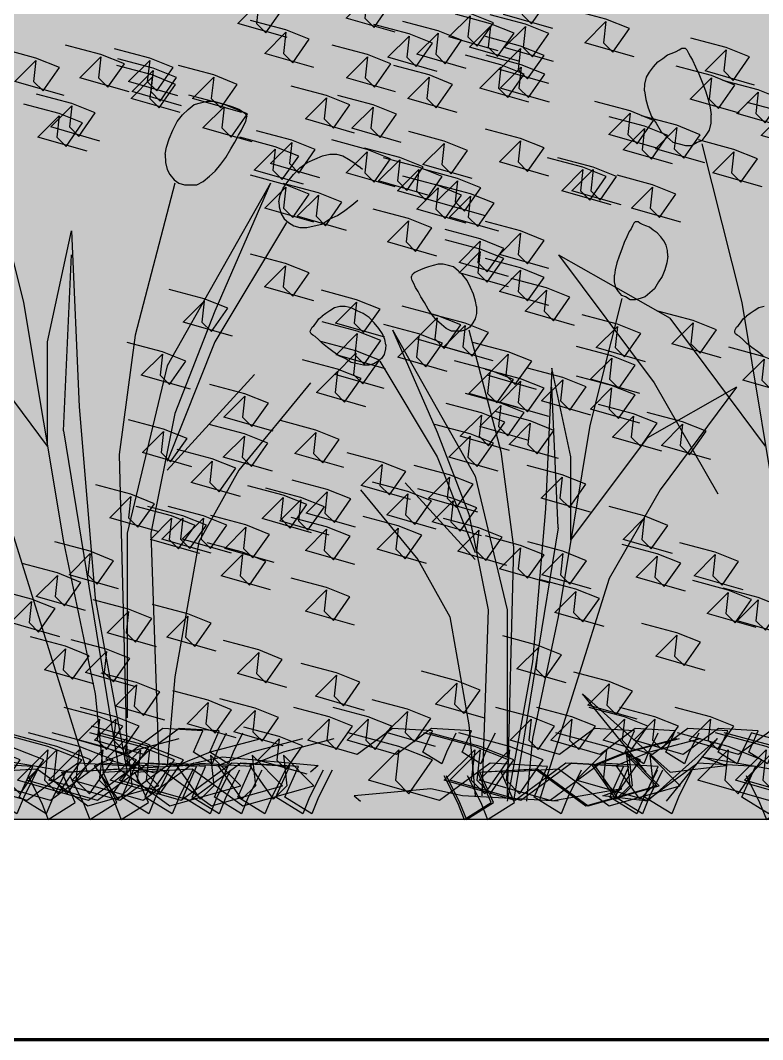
# Model space of a CAD drawing. Header units: metres. Extents: x -109 to 591, y -5 to 592.
# Drawn here: x 568.1672 to 568.5046, y 6.5749 to 7.0379 of the extents above; entities that cross this region are included whole.
import ezdxf

# ---------------------------------------------------------------- set-up
doc = ezdxf.new("R2010")
doc.units = ezdxf.units.M
doc.header["$LTSCALE"] = 0.03
doc.layers.add('Areas verdes', color=74, linetype='Continuous')
for name, color, linetype, lineweight in [('HATCH SECCION', 8, 'Continuous', 5), ('Muro', 7, 'Continuous', 70), ('Muro bajo', 7, 'Continuous', 30)]:
    doc.layers.add(name, color=color, linetype=linetype, lineweight=lineweight)

msp = doc.modelspace()

# ---------------------------------------------------------------- hatches: boundary and pattern name
at = {"layer": 'HATCH SECCION'}
msp.add_hatch(color=31, dxfattribs=at).paths.add_polyline_path([(569.39424, 6.67491), (569.39424, 7.22491), (566.84561, 7.22491), (566.84561, 6.67491)])

# ---------------------------------------------------------------- linework, layer by layer
at = {"layer": 'Areas verdes', "color": 6, "linetype": 'Continuous'}
for p, q in [((568.46524, 7.02377), (568.46671, 7.02454)), ((568.46671, 7.02454), (568.4678, 7.02532)), ((568.4678, 7.02532), (568.46873, 7.02532)), ((568.46873, 7.02532), (568.46943, 7.02532)), ((568.46943, 7.02532), (568.47013, 7.02454)), ((568.47013, 7.02454), (568.4709, 7.02299)), ((568.45701, 7.01911), (568.45919, 7.02066)), ((568.45919, 7.02066), (568.46136, 7.02221)), ((568.46136, 7.02221), (568.46345, 7.02299)), ((568.46345, 7.02299), (568.46524, 7.02377)), ((568.4709, 7.02299), (568.47176, 7.02144)), ((568.47176, 7.02144), (568.47276, 7.01989)), ((568.47276, 7.01989), (568.47408, 7.01678)), ((568.45321, 7.01445), (568.45492, 7.01678)), ((568.45492, 7.01678), (568.45701, 7.01911)), ((568.47408, 7.01678), (568.47563, 7.01368)), ((568.45112, 7.00902), (568.45181, 7.01213)), ((568.45181, 7.01213), (568.45321, 7.01445)), ((568.47563, 7.01368), (568.47711, 7.0098)), ((568.45096, 7.00592), (568.45112, 7.00902)), ((568.45096, 7.00592), (568.4515, 7.00204)), ((568.47711, 7.0098), (568.47858, 7.00592)), ((568.47858, 7.00592), (568.47983, 7.00204)), ((568.24913, 7.00049), (568.25208, 7.00126)), ((568.25208, 7.00126), (568.25495, 7.00126)), ((568.25495, 7.00126), (568.25775, 7.00049)), ((568.4515, 7.00204), (568.45259, 6.99816)), ((568.47983, 7.00204), (568.48076, 6.99816)), ((568.24091, 6.99506), (568.24347, 6.99738)), ((568.24347, 6.99738), (568.24626, 6.99971)), ((568.24626, 6.99971), (568.24913, 7.00049)), ((568.25775, 7.00049), (568.26039, 6.99971)), ((568.26039, 6.99971), (568.26279, 6.99894)), ((568.26279, 6.99894), (568.26496, 6.99816)), ((568.26496, 6.99816), (568.26675, 6.99738)), ((568.26675, 6.99738), (568.26814, 6.99661)), ((568.26814, 6.99661), (568.26923, 6.99583)), ((568.45259, 6.99816), (568.45414, 6.99428)), ((568.48076, 6.99816), (568.48122, 6.99506)), ((568.23649, 6.98807), (568.2385, 6.99195)), ((568.2385, 6.99195), (568.24091, 6.99506)), ((568.26884, 6.9904), (568.26962, 6.99195)), ((568.26923, 6.99583), (568.26985, 6.99506)), ((568.26962, 6.99195), (568.27001, 6.99351)), ((568.26985, 6.99506), (568.27008, 6.99428)), ((568.27001, 6.99351), (568.27008, 6.99428)), ((568.45414, 6.99428), (568.45616, 6.99118)), ((568.48114, 6.99118), (568.48122, 6.99506)), ((568.23486, 6.98419), (568.23649, 6.98807)), ((568.26636, 6.98575), (568.26776, 6.98807)), ((568.26776, 6.98807), (568.26884, 6.9904)), ((568.45616, 6.99118), (568.45849, 6.9873)), ((568.45849, 6.9873), (568.46105, 6.98497)), ((568.47897, 6.98575), (568.48037, 6.98807)), ((568.48037, 6.98807), (568.48114, 6.99118)), ((568.23369, 6.98031), (568.23486, 6.98419)), ((568.26279, 6.97954), (568.26473, 6.98264)), ((568.26473, 6.98264), (568.26636, 6.98575)), ((568.46105, 6.98497), (568.46376, 6.98264)), ((568.46376, 6.98264), (568.46663, 6.98187)), ((568.4723, 6.98109), (568.47486, 6.98264)), ((568.47486, 6.98264), (568.47711, 6.98342)), ((568.47711, 6.98342), (568.47897, 6.98575)), ((568.23307, 6.97721), (568.23369, 6.98031)), ((568.26062, 6.97566), (568.26279, 6.97954)), ((568.46663, 6.98187), (568.46951, 6.98109)), ((568.46951, 6.98109), (568.4723, 6.98109)), ((568.23307, 6.97721), (568.23315, 6.97333)), ((568.23315, 6.97333), (568.23385, 6.97023)), ((568.25829, 6.97256), (568.26062, 6.97566)), ((568.29422, 6.971), (568.29755, 6.97333)), ((568.29755, 6.97333), (568.30097, 6.97488)), ((568.30097, 6.97488), (568.30446, 6.97643)), ((568.30446, 6.97643), (568.30779, 6.97721)), ((568.30779, 6.97721), (568.3109, 6.97721)), ((568.3109, 6.97721), (568.31377, 6.97643)), ((568.31377, 6.97643), (568.31641, 6.97488)), ((568.31641, 6.97488), (568.31881, 6.97333)), ((568.31881, 6.97333), (568.32091, 6.97178)), ((568.23385, 6.97023), (568.23517, 6.9679)), ((568.25309, 6.96712), (568.25581, 6.96945)), ((568.25581, 6.96945), (568.25829, 6.97256)), ((568.29127, 6.9679), (568.29422, 6.971)), ((568.32269, 6.97023), (568.32091, 6.97178)), ((568.23517, 6.9679), (568.23703, 6.96557)), ((568.23703, 6.96557), (568.23928, 6.96402)), ((568.23928, 6.96402), (568.24184, 6.96324)), ((568.24743, 6.96324), (568.2503, 6.9648)), ((568.2503, 6.9648), (568.25309, 6.96712)), ((568.28661, 6.96169), (568.28871, 6.9648)), ((568.28871, 6.9648), (568.29127, 6.9679)), ((568.24184, 6.96324), (568.24456, 6.96324)), ((568.24456, 6.96324), (568.24743, 6.96324)), ((568.28529, 6.95859), (568.28661, 6.96169)), ((568.28467, 6.95549), (568.28529, 6.95859)), ((568.28467, 6.95549), (568.2849, 6.95316)), ((568.3178, 6.95393), (568.3206, 6.95626)), ((568.2849, 6.95316), (568.28568, 6.95005)), ((568.31136, 6.94928), (568.3147, 6.95161)), ((568.3147, 6.95161), (568.3178, 6.95393)), ((568.28568, 6.95005), (568.28715, 6.94773)), ((568.28715, 6.94773), (568.28909, 6.94617)), ((568.28909, 6.94617), (568.2915, 6.94462)), ((568.3043, 6.9454), (568.30787, 6.94773)), ((568.30787, 6.94773), (568.31136, 6.94928)), ((568.4461, 6.94579), (568.44548, 6.94454)), ((568.44666, 6.94641), (568.4461, 6.94579)), ((568.44722, 6.94641), (568.44666, 6.94641)), ((568.44797, 6.94641), (568.44722, 6.94641)), ((568.44884, 6.94579), (568.44797, 6.94641)), ((568.45002, 6.94516), (568.44884, 6.94579)), ((568.2915, 6.94462), (568.29429, 6.94385)), ((568.29429, 6.94385), (568.2974, 6.94385)), ((568.2974, 6.94385), (568.30081, 6.94462)), ((568.30081, 6.94462), (568.3043, 6.9454)), ((568.44399, 6.94206), (568.44294, 6.93958)), ((568.4448, 6.9433), (568.44399, 6.94206)), ((568.44548, 6.94454), (568.4448, 6.9433)), ((568.45144, 6.94454), (568.45002, 6.94516)), ((568.45312, 6.94392), (568.45144, 6.94454)), ((568.45486, 6.94268), (568.45312, 6.94392)), ((568.45659, 6.94144), (568.45486, 6.94268)), ((568.45827, 6.93958), (568.45659, 6.94144)), ((568.4417, 6.93709), (568.44052, 6.93399)), ((568.44294, 6.93958), (568.4417, 6.93709)), ((568.45964, 6.93772), (568.45827, 6.93958)), ((568.46075, 6.93585), (568.45964, 6.93772)), ((568.44052, 6.93399), (568.43934, 6.93089)), ((568.46131, 6.93337), (568.46075, 6.93585)), ((568.46144, 6.93089), (568.46131, 6.93337)), ((568.35709, 6.92716), (568.35486, 6.92654)), ((568.35939, 6.92716), (568.35709, 6.92716)), ((568.36175, 6.92654), (568.35939, 6.92716)), ((568.43835, 6.92778), (568.4376, 6.92468)), ((568.43934, 6.93089), (568.43835, 6.92778)), ((568.461, 6.92778), (568.46013, 6.92468)), ((568.46144, 6.93089), (568.461, 6.92778)), ((568.34567, 6.92282), (568.34517, 6.9222)), ((568.34654, 6.92344), (568.34567, 6.92282)), ((568.34766, 6.92406), (568.34654, 6.92344)), ((568.34908, 6.92468), (568.34766, 6.92406)), ((568.35082, 6.9253), (568.34908, 6.92468)), ((568.35275, 6.92592), (568.35082, 6.9253)), ((568.35486, 6.92654), (568.35275, 6.92592)), ((568.36404, 6.92592), (568.36175, 6.92654)), ((568.36628, 6.92406), (568.36404, 6.92592)), ((568.36833, 6.9222), (568.36628, 6.92406)), ((568.4376, 6.92468), (568.43723, 6.9222)), ((568.46013, 6.92468), (568.45889, 6.92158)), ((568.34517, 6.9222), (568.34499, 6.92158)), ((568.34505, 6.92096), (568.34499, 6.92158)), ((568.34536, 6.91971), (568.34505, 6.92096)), ((568.34598, 6.91847), (568.34536, 6.91971)), ((568.34685, 6.91661), (568.34598, 6.91847)), ((568.37025, 6.91971), (568.36833, 6.9222)), ((568.37186, 6.91661), (568.37025, 6.91971)), ((568.43729, 6.91909), (568.43723, 6.9222)), ((568.43791, 6.91661), (568.43729, 6.91909)), ((568.45728, 6.91909), (568.45542, 6.91599)), ((568.45889, 6.92158), (568.45728, 6.91909)), ((568.34797, 6.91475), (568.34685, 6.91661)), ((568.34927, 6.91227), (568.34797, 6.91475)), ((568.37317, 6.91351), (568.37186, 6.91661)), ((568.3741, 6.9104), (568.37317, 6.91351)), ((568.43903, 6.91475), (568.43791, 6.91661)), ((568.44052, 6.91289), (568.43903, 6.91475)), ((568.45337, 6.91413), (568.45119, 6.91227)), ((568.45542, 6.91599), (568.45337, 6.91413)), ((568.35082, 6.90978), (568.34927, 6.91227)), ((568.35256, 6.90668), (568.35082, 6.90978)), ((568.3746, 6.90792), (568.3741, 6.9104)), ((568.44232, 6.91227), (568.44052, 6.91289)), ((568.44437, 6.91102), (568.44232, 6.91227)), ((568.4466, 6.91102), (568.44437, 6.91102)), ((568.4489, 6.91164), (568.4466, 6.91102)), ((568.45119, 6.91227), (568.4489, 6.91164)), ((568.306, 6.90482), (568.30433, 6.90357)), ((568.30793, 6.90606), (568.306, 6.90482)), ((568.31004, 6.9073), (568.30793, 6.90606)), ((568.31234, 6.90792), (568.31004, 6.9073)), ((568.31482, 6.90792), (568.31234, 6.90792)), ((568.31749, 6.9073), (568.31482, 6.90792)), ((568.32028, 6.90606), (568.31749, 6.9073)), ((568.32301, 6.90482), (568.32028, 6.90606)), ((568.32568, 6.90295), (568.32301, 6.90482)), ((568.35442, 6.9042), (568.35256, 6.90668)), ((568.35641, 6.90171), (568.35442, 6.9042)), ((568.37453, 6.90482), (568.37397, 6.90233)), ((568.3746, 6.90792), (568.37453, 6.90482)), ((568.4989, 6.90482), (568.49722, 6.90357)), ((568.50082, 6.90606), (568.4989, 6.90482)), ((568.50293, 6.9073), (568.50082, 6.90606)), ((568.50523, 6.90792), (568.50293, 6.9073)), ((568.2998, 6.89861), (568.3006, 6.89923)), ((568.3006, 6.89923), (568.3016, 6.90047)), ((568.3016, 6.90047), (568.3029, 6.90233)), ((568.3029, 6.90233), (568.30433, 6.90357)), ((568.32804, 6.90047), (568.32568, 6.90295)), ((568.33009, 6.89799), (568.32804, 6.90047)), ((568.35858, 6.89985), (568.35641, 6.90171)), ((568.36081, 6.89799), (568.35858, 6.89985)), ((568.37292, 6.90047), (568.37143, 6.89861)), ((568.37397, 6.90233), (568.37292, 6.90047)), ((568.49269, 6.89861), (568.4935, 6.89923)), ((568.4935, 6.89923), (568.49449, 6.90047)), ((568.49449, 6.90047), (568.4958, 6.90233)), ((568.4958, 6.90233), (568.49722, 6.90357)), ((568.29899, 6.89675), (568.29924, 6.89737)), ((568.29905, 6.89613), (568.29899, 6.89675)), ((568.29942, 6.89551), (568.29905, 6.89613)), ((568.29924, 6.89737), (568.2998, 6.89861)), ((568.30011, 6.89488), (568.29942, 6.89551)), ((568.30116, 6.89426), (568.30011, 6.89488)), ((568.33176, 6.89551), (568.33009, 6.89799)), ((568.33282, 6.89302), (568.33176, 6.89551)), ((568.36311, 6.89675), (568.36081, 6.89799)), ((568.36541, 6.89675), (568.36311, 6.89675)), ((568.36758, 6.89675), (568.36541, 6.89675)), ((568.36963, 6.89737), (568.36758, 6.89675)), ((568.37143, 6.89861), (568.36963, 6.89737)), ((568.49189, 6.89675), (568.49213, 6.89737)), ((568.49195, 6.89613), (568.49189, 6.89675)), ((568.49232, 6.89551), (568.49195, 6.89613)), ((568.49213, 6.89737), (568.49269, 6.89861)), ((568.493, 6.89488), (568.49232, 6.89551)), ((568.49406, 6.89426), (568.493, 6.89488)), ((568.30265, 6.89302), (568.30116, 6.89426)), ((568.30458, 6.89116), (568.30265, 6.89302)), ((568.30681, 6.8893), (568.30458, 6.89116)), ((568.33332, 6.89054), (568.33282, 6.89302)), ((568.33332, 6.89054), (568.33313, 6.88868)), ((568.49555, 6.89302), (568.49406, 6.89426)), ((568.49747, 6.89116), (568.49555, 6.89302)), ((568.49971, 6.8893), (568.49747, 6.89116)), ((568.30929, 6.88744), (568.30681, 6.8893)), ((568.31196, 6.88557), (568.30929, 6.88744)), ((568.31476, 6.88433), (568.31196, 6.88557)), ((568.33251, 6.88619), (568.33133, 6.88433)), ((568.33313, 6.88868), (568.33251, 6.88619)), ((568.50219, 6.88744), (568.49971, 6.8893)), ((568.50486, 6.88557), (568.50219, 6.88744)), ((568.31761, 6.88247), (568.31476, 6.88433)), ((568.3204, 6.88185), (568.31761, 6.88247)), ((568.32314, 6.88123), (568.3204, 6.88185)), ((568.32562, 6.88123), (568.32314, 6.88123)), ((568.32785, 6.88185), (568.32562, 6.88123)), ((568.32978, 6.88309), (568.32785, 6.88185)), ((568.33133, 6.88433), (568.32978, 6.88309))]:
    msp.add_line(p, q, dxfattribs=at)
at = {"layer": 'Areas verdes', "linetype": 'Continuous'}
for p, q in [((568.15051, 6.98187), (568.16867, 6.90971)), ((568.47695, 6.98187), (568.49511, 6.90971)), ((568.23742, 6.96402), (568.21934, 6.89496)), ((568.28087, 6.96402), (568.23385, 6.881)), ((568.28087, 6.96402), (568.25557, 6.90583)), ((568.28816, 6.94617), (568.25557, 6.89186)), ((568.17953, 6.89186), (568.1904, 6.94229)), ((568.1904, 6.94229), (568.19397, 6.86237)), ((568.18675, 6.85151), (568.1904, 6.93143)), ((568.41178, 6.93143), (568.46252, 6.90272)), ((568.41178, 6.93143), (568.45523, 6.87324)), ((568.16867, 6.90971), (568.18675, 6.80108)), ((568.44064, 6.91164), (568.42612, 6.85392)), ((568.49511, 6.90971), (568.51319, 6.80108)), ((568.25557, 6.90583), (568.23742, 6.85927)), ((568.17953, 6.84453), (568.13608, 6.90272)), ((568.50597, 6.84453), (568.46252, 6.90272)), ((568.21934, 6.89496), (568.21212, 6.84065)), ((568.33636, 6.89737), (568.35659, 6.85081)), ((568.33636, 6.89737), (568.37397, 6.83095)), ((568.37112, 6.89737), (568.38558, 6.84212)), ((568.17953, 6.84453), (568.17953, 6.89186)), ((568.25557, 6.89186), (568.23385, 6.83754)), ((568.23385, 6.881), (568.21569, 6.80496)), ((568.33052, 6.88309), (568.35659, 6.83964)), ((568.23385, 6.83367), (568.27365, 6.87712)), ((568.40874, 6.87999), (568.40588, 6.81605)), ((568.41743, 6.83964), (568.40874, 6.87999)), ((568.29903, 6.87324), (568.26644, 6.83367)), ((568.45523, 6.87324), (568.48425, 6.8228)), ((568.41165, 6.80736), (568.40874, 6.8713)), ((568.49278, 6.8713), (568.45219, 6.84833)), ((568.49278, 6.8713), (568.45802, 6.82474)), ((568.19397, 6.86237), (568.20126, 6.77547)), ((568.23742, 6.85927), (568.22656, 6.80496)), ((568.42612, 6.85392), (568.41165, 6.76701)), ((568.18675, 6.85151), (568.21212, 6.69633)), ((568.35659, 6.85081), (568.37112, 6.81357)), ((568.41743, 6.80177), (568.45219, 6.84833)), ((568.21212, 6.84065), (568.21569, 6.69943)), ((568.35659, 6.83964), (568.37397, 6.79619)), ((568.38558, 6.84212), (568.39136, 6.79867)), ((568.41743, 6.80177), (568.41743, 6.83964)), ((568.26644, 6.83367), (568.24828, 6.80108)), ((568.37397, 6.83095), (568.3885, 6.77012)), ((568.37397, 6.79308), (568.34213, 6.82784)), ((568.15781, 6.8228), (568.19761, 6.69633)), ((568.32183, 6.82474), (568.3479, 6.79308)), ((568.45802, 6.82474), (568.43481, 6.78439)), ((568.40588, 6.81605), (568.40005, 6.74653)), ((568.37112, 6.81357), (568.37981, 6.77012)), ((568.41165, 6.80736), (568.39136, 6.68321)), ((568.21569, 6.80496), (568.21569, 6.72116)), ((568.22656, 6.80496), (568.2302, 6.69943)), ((568.18675, 6.80108), (568.20126, 6.73202)), ((568.24828, 6.80108), (568.23742, 6.73978)), ((568.39136, 6.79867), (568.3885, 6.6857)), ((568.3479, 6.79308), (568.36243, 6.76701)), ((568.43481, 6.78439), (568.40296, 6.68321)), ((568.20126, 6.77547), (568.21569, 6.69633)), ((568.37981, 6.77012), (568.37689, 6.6857)), ((568.3885, 6.77012), (568.3885, 6.70308)), ((568.36243, 6.76701), (568.37112, 6.71797)), ((568.41165, 6.76701), (568.40005, 6.71177)), ((568.40005, 6.74653), (568.3885, 6.68321)), ((568.23742, 6.73978), (568.23385, 6.69943)), ((568.20126, 6.73202), (568.20483, 6.69633)), ((568.42264, 6.73202), (568.46252, 6.69633)), ((568.45166, 6.69633), (568.42264, 6.73202)), ((568.37112, 6.71797), (568.37397, 6.6857)), ((568.40005, 6.71177), (568.39719, 6.68321)), ((568.48409, 6.71177), (568.45219, 6.68321)), ((568.46088, 6.68321), (568.48409, 6.71177)), ((568.15051, 6.70331), (568.1904, 6.69633)), ((568.24107, 6.69943), (568.25914, 6.70331)), ((568.25914, 6.70331), (568.3026, 6.69943)), ((568.47695, 6.70331), (568.51684, 6.69633)), ((568.48782, 6.69943), (568.47695, 6.70331)), ((568.18675, 6.69633), (568.24107, 6.69943)), ((568.3026, 6.69943), (568.29903, 6.69633)), ((568.46252, 6.69633), (568.48782, 6.69943)), ((568.35374, 6.6888), (568.31898, 6.6857)), ((568.3682, 6.6857), (568.35374, 6.6888)), ((568.44064, 6.6888), (568.40874, 6.68321)), ((568.43195, 6.6857), (568.44064, 6.6888)), ((568.31898, 6.6857), (568.32183, 6.68321)), ((568.41165, 6.68321), (568.3682, 6.6857)), ((568.45219, 6.68321), (568.43195, 6.6857))]:
    msp.add_line(p, q, dxfattribs=at)
at = {"layer": 'Areas verdes'}
for points in [[(568.33762, 7.03261), (568.31521, 7.039), (568.32482, 7.0486), (568.32375, 7.039), (568.32802, 7.03474), (568.33549, 7.0454), (568.32482, 7.04967), (568.30881, 7.05393)], [(568.40919, 7.03425), (568.38678, 7.04065), (568.39638, 7.05025), (568.39532, 7.04065), (568.39959, 7.03638), (568.40706, 7.04705), (568.39638, 7.05131), (568.38038, 7.05558)], [(568.28841, 7.03018), (568.266, 7.03658), (568.27561, 7.04618), (568.27454, 7.03658), (568.27881, 7.03232), (568.28628, 7.04298), (568.27561, 7.04724), (568.2596, 7.05151)], [(568.3844, 7.02403), (568.36199, 7.03043), (568.37159, 7.04002), (568.37052, 7.03043), (568.37479, 7.02616), (568.38226, 7.03682), (568.37159, 7.04109), (568.35558, 7.04535)], [(568.44617, 7.0214), (568.42376, 7.0278), (568.43336, 7.03739), (568.43229, 7.0278), (568.43656, 7.02353), (568.44403, 7.0342), (568.43336, 7.03846), (568.41736, 7.04273)], [(568.39372, 7.01937), (568.37131, 7.02577), (568.38091, 7.03536), (568.37985, 7.02577), (568.38411, 7.0215), (568.39158, 7.03217), (568.38091, 7.03643), (568.36491, 7.0407)], [(568.40956, 7.01918), (568.38715, 7.02558), (568.39675, 7.03517), (568.39569, 7.02558), (568.39996, 7.02131), (568.40743, 7.03197), (568.39675, 7.03624), (568.38075, 7.0405)], [(568.30065, 7.01654), (568.27824, 7.02294), (568.28784, 7.03254), (568.28677, 7.02294), (568.29104, 7.01867), (568.29851, 7.02934), (568.28784, 7.0336), (568.27183, 7.03787)], [(568.3567, 7.01478), (568.33429, 7.02118), (568.34389, 7.03077), (568.34282, 7.02118), (568.34709, 7.01691), (568.35456, 7.02757), (568.34389, 7.03184), (568.32788, 7.0361)], [(568.36986, 7.01613), (568.34745, 7.02253), (568.35705, 7.03212), (568.35599, 7.02253), (568.36026, 7.01826), (568.36773, 7.02892), (568.35705, 7.03319), (568.34105, 7.03745)], [(568.40736, 7.00922), (568.38495, 7.01562), (568.39455, 7.02521), (568.39348, 7.01562), (568.39775, 7.01135), (568.40522, 7.02202), (568.39455, 7.02628), (568.37855, 7.03055)], [(568.50083, 7.00855), (568.47842, 7.01495), (568.48802, 7.02454), (568.48696, 7.01495), (568.49122, 7.01068), (568.49869, 7.02135), (568.48802, 7.02561), (568.47202, 7.02988)], [(568.18709, 7.00377), (568.16468, 7.01017), (568.17428, 7.01977), (568.17322, 7.01017), (568.17749, 7.00591), (568.18496, 7.01657), (568.17428, 7.02083), (568.15828, 7.0251)], [(568.21659, 7.0054), (568.19419, 7.0118), (568.20379, 7.02139), (568.20272, 7.0118), (568.20699, 7.00753), (568.21446, 7.01819), (568.20379, 7.02246), (568.18778, 7.02672)], [(568.23878, 7.00373), (568.21637, 7.01013), (568.22597, 7.01972), (568.2249, 7.01013), (568.22917, 7.00586), (568.23664, 7.01653), (568.22597, 7.02079), (568.20996, 7.02506)], [(568.33778, 7.0054), (568.31537, 7.0118), (568.32498, 7.02139), (568.32391, 7.0118), (568.32818, 7.00753), (568.33565, 7.01819), (568.32498, 7.02246), (568.30897, 7.02672)], [(568.24036, 6.99918), (568.21795, 7.00558), (568.22755, 7.01517), (568.22648, 7.00558), (568.23075, 7.00131), (568.23822, 7.01197), (568.22755, 7.01624), (568.21154, 7.0205)], [(568.39838, 7.00074), (568.37597, 7.00714), (568.38557, 7.01674), (568.38451, 7.00714), (568.38877, 7.00287), (568.39624, 7.01354), (568.38557, 7.0178), (568.36957, 7.02207)], [(568.4077, 7.00074), (568.38529, 7.00714), (568.39489, 7.01674), (568.39383, 7.00714), (568.3981, 7.00287), (568.40557, 7.01354), (568.39489, 7.0178), (568.37889, 7.02207)], [(568.2399, 6.99608), (568.21749, 7.00248), (568.22709, 7.01208), (568.22603, 7.00248), (568.2303, 6.99822), (568.23777, 7.00888), (568.22709, 7.01314), (568.21109, 7.01741)], [(568.26787, 6.99608), (568.24546, 7.00248), (568.25506, 7.01208), (568.25399, 7.00248), (568.25826, 6.99822), (568.26573, 7.00888), (568.25506, 7.01314), (568.23906, 7.01741)], [(568.36575, 6.99608), (568.34334, 7.00248), (568.35294, 7.01208), (568.35188, 7.00248), (568.35615, 6.99822), (568.36362, 7.00888), (568.35294, 7.01314), (568.33694, 7.01741)], [(568.49413, 6.99578), (568.47172, 7.00218), (568.48133, 7.01177), (568.48026, 7.00218), (568.48453, 6.99791), (568.492, 7.00857), (568.48133, 7.01284), (568.46532, 7.0171)], [(568.5153, 6.98927), (568.49289, 6.99567), (568.50249, 7.00527), (568.50143, 6.99567), (568.50569, 6.99141), (568.51316, 7.00207), (568.50249, 7.00633), (568.48649, 7.0106)], [(568.31914, 6.98677), (568.29673, 6.99317), (568.30633, 7.00276), (568.30527, 6.99317), (568.30954, 6.9889), (568.317, 6.99956), (568.30633, 7.00383), (568.29033, 7.00809)], [(568.20338, 6.98312), (568.18097, 6.98951), (568.19057, 6.99911), (568.18951, 6.98951), (568.19378, 6.98525), (568.20124, 6.99591), (568.19057, 7.00018), (568.17457, 7.00444)], [(568.27259, 6.9827), (568.25018, 6.9891), (568.25979, 6.9987), (568.25872, 6.9891), (568.26299, 6.98484), (568.27046, 6.9955), (568.25979, 6.99976), (568.24378, 7.00403)], [(568.34034, 6.98253), (568.31793, 6.98893), (568.32754, 6.99852), (568.32647, 6.98893), (568.33074, 6.98466), (568.33821, 6.99533), (568.32754, 6.99959), (568.31153, 7.00386)], [(568.45716, 6.97972), (568.43475, 6.98611), (568.44435, 6.99571), (568.44328, 6.98611), (568.44755, 6.98185), (568.45502, 6.99251), (568.44435, 6.99678), (568.42834, 7.00104)], [(568.1976, 6.97854), (568.17519, 6.98494), (568.1848, 6.99454), (568.18373, 6.98494), (568.188, 6.98067), (568.19547, 6.99134), (568.1848, 6.9956), (568.16879, 6.99987)], [(568.52637, 6.9793), (568.50396, 6.9857), (568.51356, 6.9953), (568.5125, 6.9857), (568.51677, 6.98144), (568.52424, 6.9921), (568.51356, 6.99636), (568.49756, 7.00063)], [(568.46363, 6.9728), (568.44123, 6.97919), (568.45083, 6.98879), (568.44976, 6.97919), (568.45403, 6.97493), (568.4615, 6.98559), (568.45083, 6.98986), (568.43482, 6.99412)], [(568.47832, 6.97321), (568.45591, 6.97961), (568.46552, 6.9892), (568.46445, 6.97961), (568.46872, 6.97534), (568.47619, 6.986), (568.46552, 6.99027), (568.44951, 6.99453)], [(568.30337, 6.96647), (568.28096, 6.97286), (568.29056, 6.98246), (568.28949, 6.97286), (568.29376, 6.9686), (568.30123, 6.97926), (568.29056, 6.98353), (568.27455, 6.98779)], [(568.37258, 6.96606), (568.35017, 6.97245), (568.35977, 6.98205), (568.35871, 6.97245), (568.36298, 6.96819), (568.37045, 6.97885), (568.35977, 6.98311), (568.34377, 6.98738)], [(568.40736, 6.96721), (568.38495, 6.97361), (568.39455, 6.98321), (568.39348, 6.97361), (568.39775, 6.96934), (568.40522, 6.98001), (568.39455, 6.98427), (568.37855, 6.98854)], [(568.29583, 6.96348), (568.27342, 6.96988), (568.28303, 6.97948), (568.28196, 6.96988), (568.28623, 6.96562), (568.2937, 6.97628), (568.28303, 6.98054), (568.26702, 6.98481)], [(568.33762, 6.96229), (568.31521, 6.96868), (568.32482, 6.97828), (568.32375, 6.96868), (568.32802, 6.96442), (568.33549, 6.97508), (568.32482, 6.97935), (568.30881, 6.98361)], [(568.50432, 6.96229), (568.48191, 6.96868), (568.49152, 6.97828), (568.49045, 6.96868), (568.49472, 6.96442), (568.50219, 6.97508), (568.49152, 6.97935), (568.47551, 6.98361)], [(568.35244, 6.95858), (568.33003, 6.96498), (568.33964, 6.97458), (568.33857, 6.96498), (568.34284, 6.96072), (568.35031, 6.97138), (568.33964, 6.97564), (568.32363, 6.97991)], [(568.36109, 6.95417), (568.33868, 6.96057), (568.34828, 6.97016), (568.34722, 6.96057), (568.35149, 6.9563), (568.35896, 6.96696), (568.34828, 6.97123), (568.33228, 6.97549)], [(568.43567, 6.95417), (568.41326, 6.96057), (568.42286, 6.97016), (568.4218, 6.96057), (568.42606, 6.9563), (568.43353, 6.96696), (568.42286, 6.97123), (568.40686, 6.97549)], [(568.44033, 6.95417), (568.41792, 6.96057), (568.42752, 6.97016), (568.42646, 6.96057), (568.43072, 6.9563), (568.43819, 6.96696), (568.42752, 6.97123), (568.41152, 6.97549)], [(568.37864, 6.94911), (568.35623, 6.95551), (568.36584, 6.96511), (568.36477, 6.95551), (568.36904, 6.95125), (568.37651, 6.96191), (568.36584, 6.96617), (568.34983, 6.97044)], [(568.30065, 6.94622), (568.27824, 6.95262), (568.28784, 6.96222), (568.28677, 6.95262), (568.29104, 6.94835), (568.29851, 6.95902), (568.28784, 6.96328), (568.27183, 6.96755)], [(568.36986, 6.94581), (568.34745, 6.95221), (568.35705, 6.9618), (568.35599, 6.95221), (568.36026, 6.94794), (568.36773, 6.9586), (568.35705, 6.96287), (568.34105, 6.96713)], [(568.46735, 6.94622), (568.44494, 6.95262), (568.45454, 6.96222), (568.45347, 6.95262), (568.45774, 6.94835), (568.46521, 6.95902), (568.45454, 6.96328), (568.43854, 6.96755)], [(568.31546, 6.94252), (568.29305, 6.94892), (568.30266, 6.95851), (568.30159, 6.94892), (568.30586, 6.94465), (568.31333, 6.95532), (568.30266, 6.95958), (568.28665, 6.96385)], [(568.38468, 6.94211), (568.36227, 6.94851), (568.37187, 6.9581), (568.37081, 6.94851), (568.37507, 6.94424), (568.38254, 6.9549), (568.37187, 6.95917), (568.35587, 6.96343)], [(568.35643, 6.93088), (568.33402, 6.93728), (568.34362, 6.94688), (568.34256, 6.93728), (568.34682, 6.93301), (568.35429, 6.94368), (568.34362, 6.94794), (568.32762, 6.95221)], [(568.40736, 6.9252), (568.38495, 6.9316), (568.39455, 6.9412), (568.39348, 6.9316), (568.39775, 6.92734), (568.40522, 6.938), (568.39455, 6.94226), (568.37855, 6.94653)], [(568.38906, 6.92157), (568.36665, 6.92796), (568.37625, 6.93756), (568.37518, 6.92796), (568.37945, 6.9237), (568.38692, 6.93436), (568.37625, 6.93863), (568.36024, 6.94289)], [(568.38906, 6.91691), (568.36665, 6.92331), (568.37625, 6.9329), (568.37518, 6.92331), (568.37945, 6.91904), (568.38692, 6.9297), (568.37625, 6.93397), (568.36024, 6.93823)], [(568.30058, 6.91047), (568.27817, 6.91687), (568.28777, 6.92646), (568.28671, 6.91687), (568.29097, 6.9126), (568.29844, 6.92327), (568.28777, 6.92753), (568.27177, 6.9318)], [(568.40736, 6.9084), (568.38495, 6.9148), (568.39455, 6.92439), (568.39348, 6.9148), (568.39775, 6.91053), (568.40522, 6.92119), (568.39455, 6.92546), (568.37855, 6.92972)], [(568.41912, 6.89937), (568.39671, 6.90576), (568.40632, 6.91536), (568.40525, 6.90576), (568.40952, 6.9015), (568.41699, 6.91216), (568.40632, 6.91643), (568.39031, 6.92069)], [(568.2636, 6.89441), (568.24119, 6.9008), (568.2508, 6.9104), (568.24973, 6.9008), (568.254, 6.89654), (568.26147, 6.9072), (568.2508, 6.91147), (568.23479, 6.91573)], [(568.33282, 6.89399), (568.31041, 6.90039), (568.32001, 6.90999), (568.31894, 6.90039), (568.32321, 6.89613), (568.33068, 6.90679), (568.32001, 6.91105), (568.304, 6.91532)], [(568.36951, 6.8868), (568.3471, 6.8932), (568.3567, 6.90279), (568.35563, 6.8932), (568.3599, 6.88893), (568.36737, 6.89959), (568.3567, 6.90386), (568.34069, 6.90812)], [(568.38214, 6.8833), (568.35973, 6.8897), (568.36934, 6.8993), (568.36827, 6.8897), (568.37254, 6.88544), (568.38001, 6.8961), (568.36934, 6.90036), (568.35333, 6.90463)], [(568.45136, 6.88289), (568.42895, 6.88929), (568.43855, 6.89888), (568.43749, 6.88929), (568.44175, 6.88502), (568.44922, 6.89569), (568.43855, 6.89995), (568.42255, 6.90422)], [(568.4858, 6.88456), (568.46339, 6.89096), (568.473, 6.90056), (568.47193, 6.89096), (568.4762, 6.8867), (568.48367, 6.89736), (568.473, 6.90162), (568.45699, 6.90589)], [(568.33312, 6.87965), (568.31071, 6.88605), (568.32032, 6.89564), (568.31925, 6.88605), (568.32352, 6.88178), (568.33099, 6.89245), (568.32032, 6.89671), (568.30431, 6.90098)], [(568.36117, 6.87847), (568.33876, 6.88487), (568.34837, 6.89447), (568.3473, 6.88487), (568.35157, 6.88061), (568.35904, 6.89127), (568.34837, 6.89553), (568.33236, 6.8998)], [(568.24456, 6.87034), (568.22215, 6.87673), (568.23176, 6.88633), (568.23069, 6.87673), (568.23496, 6.87247), (568.24243, 6.88313), (568.23176, 6.8874), (568.21575, 6.89166)], [(568.33253, 6.87073), (568.31012, 6.87713), (568.31972, 6.88673), (568.31866, 6.87713), (568.32292, 6.87287), (568.33039, 6.88353), (568.31972, 6.88779), (568.30372, 6.89206)], [(568.40174, 6.87032), (568.37933, 6.87672), (568.38894, 6.88632), (568.38787, 6.87672), (568.39214, 6.87245), (568.39961, 6.88312), (568.38894, 6.88738), (568.37293, 6.89165)], [(568.44882, 6.8685), (568.42642, 6.8749), (568.43602, 6.88449), (568.43495, 6.8749), (568.43922, 6.87063), (568.44669, 6.88129), (568.43602, 6.88556), (568.42001, 6.88982)], [(568.51804, 6.86809), (568.49563, 6.87448), (568.50523, 6.88408), (568.50417, 6.87448), (568.50843, 6.87022), (568.5159, 6.88088), (568.50523, 6.88515), (568.48923, 6.88941)], [(568.3242, 6.86241), (568.30179, 6.86881), (568.31139, 6.8784), (568.31032, 6.86881), (568.31459, 6.86454), (568.32206, 6.8752), (568.31139, 6.87947), (568.29538, 6.88373)], [(568.39341, 6.862), (568.371, 6.86839), (568.3806, 6.87799), (568.37954, 6.86839), (568.38381, 6.86413), (568.39128, 6.87479), (568.3806, 6.87906), (568.3646, 6.88332)], [(568.40736, 6.85799), (568.38495, 6.86439), (568.39455, 6.87398), (568.39348, 6.86439), (568.39775, 6.86012), (568.40522, 6.87078), (568.39455, 6.87505), (568.37855, 6.87931)], [(568.42653, 6.85866), (568.40412, 6.86505), (568.41372, 6.87465), (568.41266, 6.86505), (568.41693, 6.86079), (568.4244, 6.87145), (568.41372, 6.87572), (568.39772, 6.87998)], [(568.44876, 6.85495), (568.42635, 6.86135), (568.43595, 6.87095), (568.43489, 6.86135), (568.43915, 6.85709), (568.44662, 6.86775), (568.43595, 6.87201), (568.41995, 6.87628)], [(568.28206, 6.85125), (568.25965, 6.85765), (568.26925, 6.86725), (568.26818, 6.85765), (568.27245, 6.85339), (568.27992, 6.86405), (568.26925, 6.86831), (568.25324, 6.87258)], [(568.39838, 6.84705), (568.37597, 6.85345), (568.38557, 6.86304), (568.38451, 6.85345), (568.38877, 6.84918), (568.39624, 6.85984), (568.38557, 6.86411), (568.36957, 6.86837)], [(568.38955, 6.84259), (568.36714, 6.84899), (568.37675, 6.85859), (568.37568, 6.84899), (568.37995, 6.84472), (568.38742, 6.85539), (568.37675, 6.85965), (568.36074, 6.86392)], [(568.45877, 6.84218), (568.43636, 6.84858), (568.44596, 6.85817), (568.4449, 6.84858), (568.44916, 6.84431), (568.45663, 6.85497), (568.44596, 6.85924), (568.42996, 6.8635)], [(568.41178, 6.83889), (568.38937, 6.84529), (568.39897, 6.85488), (568.39791, 6.84529), (568.40218, 6.84102), (568.40965, 6.85169), (568.39897, 6.85595), (568.38297, 6.86022)], [(568.48099, 6.83848), (568.45858, 6.84488), (568.46819, 6.85447), (568.46712, 6.84488), (568.47139, 6.84061), (568.47886, 6.85127), (568.46819, 6.85554), (568.45218, 6.8598)], [(568.24508, 6.83519), (568.22267, 6.84159), (568.23227, 6.85118), (568.23121, 6.84159), (568.23547, 6.83732), (568.24294, 6.84798), (568.23227, 6.85225), (568.21627, 6.85651)], [(568.28185, 6.83308), (568.25944, 6.83948), (568.26904, 6.84907), (568.26798, 6.83948), (568.27225, 6.83521), (568.27972, 6.84587), (568.26904, 6.85014), (568.25304, 6.8544)], [(568.31429, 6.83478), (568.29188, 6.84117), (568.30149, 6.85077), (568.30042, 6.84117), (568.30469, 6.83691), (568.31216, 6.84757), (568.30149, 6.85184), (568.28548, 6.8561)], [(568.3844, 6.83308), (568.36199, 6.83948), (568.37159, 6.84907), (568.37052, 6.83948), (568.37479, 6.83521), (568.38226, 6.84587), (568.37159, 6.85014), (568.35558, 6.8544)], [(568.26724, 6.82165), (568.24483, 6.82804), (568.25443, 6.83764), (568.25337, 6.82804), (568.25763, 6.82378), (568.2651, 6.83444), (568.25443, 6.8387), (568.23843, 6.84297)], [(568.34451, 6.8202), (568.3221, 6.8266), (568.3317, 6.8362), (568.33064, 6.8266), (568.33491, 6.82233), (568.34237, 6.833), (568.3317, 6.83726), (568.3157, 6.84153)], [(568.37507, 6.81445), (568.35266, 6.82085), (568.36227, 6.83044), (568.3612, 6.82085), (568.36547, 6.81658), (568.37294, 6.82724), (568.36227, 6.83151), (568.34626, 6.83577)], [(568.42635, 6.81445), (568.40394, 6.82085), (568.41354, 6.83044), (568.41247, 6.82085), (568.41674, 6.81658), (568.42421, 6.82724), (568.41354, 6.83151), (568.39753, 6.83577)], [(568.23026, 6.80558), (568.20785, 6.81198), (568.21746, 6.82158), (568.21639, 6.81198), (568.22066, 6.80771), (568.22813, 6.81838), (568.21746, 6.82264), (568.20145, 6.82691)], [(568.29947, 6.80517), (568.27707, 6.81157), (568.28667, 6.82116), (568.2856, 6.81157), (568.28987, 6.8073), (568.29734, 6.81796), (568.28667, 6.82223), (568.27066, 6.82649)], [(568.30753, 6.80414), (568.28512, 6.81054), (568.29473, 6.82013), (568.29366, 6.81054), (568.29793, 6.80627), (568.3054, 6.81693), (568.29473, 6.8212), (568.27872, 6.82546)], [(568.31951, 6.80771), (568.2971, 6.81411), (568.30671, 6.82371), (568.30564, 6.81411), (568.30991, 6.80985), (568.31738, 6.82051), (568.30671, 6.82477), (568.2907, 6.82904)], [(568.35614, 6.80684), (568.33374, 6.81324), (568.34334, 6.82283), (568.34227, 6.81324), (568.34654, 6.80897), (568.35401, 6.81964), (568.34334, 6.8239), (568.32733, 6.82817)], [(568.37675, 6.80373), (568.35434, 6.81012), (568.36394, 6.81972), (568.36287, 6.81012), (568.36714, 6.80586), (568.37461, 6.81652), (568.36394, 6.82079), (568.34793, 6.82505)], [(568.24872, 6.79574), (568.22631, 6.80214), (568.23591, 6.81173), (568.23484, 6.80214), (568.23911, 6.79787), (568.24658, 6.80853), (568.23591, 6.8128), (568.2199, 6.81706)], [(568.25388, 6.79582), (568.23147, 6.80222), (568.24108, 6.81181), (568.24001, 6.80222), (568.24428, 6.79795), (568.25175, 6.80861), (568.24108, 6.81288), (568.22507, 6.81714)], [(568.26321, 6.79582), (568.2408, 6.80222), (568.2504, 6.81181), (568.24933, 6.80222), (568.2536, 6.79795), (568.26107, 6.80861), (568.2504, 6.81288), (568.23439, 6.81714)], [(568.46357, 6.79574), (568.44117, 6.80214), (568.45077, 6.81173), (568.4497, 6.80214), (568.45397, 6.79787), (568.46144, 6.80853), (568.45077, 6.8128), (568.43476, 6.81706)], [(568.28254, 6.79165), (568.26013, 6.79805), (568.26973, 6.80764), (568.26866, 6.79805), (568.27293, 6.79378), (568.2804, 6.80445), (568.26973, 6.80871), (568.25372, 6.81298)], [(568.31917, 6.79078), (568.29676, 6.79717), (568.30636, 6.80677), (568.3053, 6.79717), (568.30956, 6.79291), (568.31703, 6.80357), (568.30636, 6.80784), (568.29036, 6.8121)], [(568.35175, 6.79124), (568.32934, 6.79764), (568.33894, 6.80723), (568.33788, 6.79764), (568.34215, 6.79337), (568.34962, 6.80403), (568.33894, 6.8083), (568.32294, 6.81256)], [(568.38838, 6.79036), (568.36597, 6.79676), (568.37558, 6.80636), (568.37451, 6.79676), (568.37878, 6.7925), (568.38625, 6.80316), (568.37558, 6.80742), (568.35957, 6.81169)], [(568.40736, 6.78237), (568.38495, 6.78877), (568.39455, 6.79837), (568.39348, 6.78877), (568.39775, 6.7845), (568.40522, 6.79517), (568.39455, 6.79943), (568.37855, 6.8037)], [(568.21174, 6.77967), (568.18933, 6.78607), (568.19893, 6.79567), (568.19787, 6.78607), (568.20213, 6.78181), (568.2096, 6.79247), (568.19893, 6.79673), (568.18293, 6.801)], [(568.28095, 6.77926), (568.25854, 6.78566), (568.26815, 6.79526), (568.26708, 6.78566), (568.27135, 6.78139), (568.27882, 6.79206), (568.26815, 6.79632), (568.25214, 6.80059)], [(568.4266, 6.77967), (568.40419, 6.78607), (568.41379, 6.79567), (568.41273, 6.78607), (568.41699, 6.78181), (568.42446, 6.79247), (568.41379, 6.79673), (568.39779, 6.801)], [(568.46949, 6.77858), (568.44708, 6.78498), (568.45669, 6.79457), (568.45562, 6.78498), (568.45989, 6.78071), (568.46736, 6.79137), (568.45669, 6.79564), (568.44068, 6.7999)], [(568.49581, 6.77926), (568.4734, 6.78566), (568.48301, 6.79526), (568.48194, 6.78566), (568.48621, 6.78139), (568.49368, 6.79206), (568.48301, 6.79632), (568.467, 6.80059)], [(568.19685, 6.76983), (568.17444, 6.77623), (568.18405, 6.78582), (568.18298, 6.77623), (568.18725, 6.77196), (568.19472, 6.78262), (568.18405, 6.78689), (568.16804, 6.79115)], [(568.31914, 6.76322), (568.29673, 6.76961), (568.30633, 6.77921), (568.30527, 6.76961), (568.30954, 6.76535), (568.317, 6.77601), (568.30633, 6.78028), (568.29033, 6.78454)], [(568.43252, 6.76252), (568.41011, 6.76891), (568.41971, 6.77851), (568.41864, 6.76891), (568.42291, 6.76465), (568.43038, 6.77531), (568.41971, 6.77957), (568.4037, 6.78384)], [(568.50173, 6.7621), (568.47932, 6.7685), (568.48892, 6.7781), (568.48786, 6.7685), (568.49213, 6.76424), (568.4996, 6.7749), (568.48892, 6.77916), (568.47292, 6.78343)], [(568.1851, 6.75794), (568.16269, 6.76434), (568.1723, 6.77393), (568.17123, 6.76434), (568.1755, 6.76007), (568.18297, 6.77073), (568.1723, 6.775), (568.15629, 6.77926)], [(568.51544, 6.75873), (568.49303, 6.76512), (568.50263, 6.77472), (568.50157, 6.76512), (568.50583, 6.76086), (568.5133, 6.77152), (568.50263, 6.77579), (568.48663, 6.78005)], [(568.22909, 6.75335), (568.20668, 6.75975), (568.21628, 6.76935), (568.21522, 6.75975), (568.21949, 6.75549), (568.22696, 6.76615), (568.21628, 6.77041), (568.20028, 6.77468)], [(568.25612, 6.75132), (568.23371, 6.75772), (568.24332, 6.76732), (568.24225, 6.75772), (568.24652, 6.75346), (568.25399, 6.76412), (568.24332, 6.76838), (568.22731, 6.77265)], [(568.47846, 6.74266), (568.45605, 6.74906), (568.46566, 6.75866), (568.46459, 6.74906), (568.46886, 6.7448), (568.47633, 6.75546), (568.46566, 6.75972), (568.44965, 6.76399)], [(568.20056, 6.73652), (568.17815, 6.74292), (568.18775, 6.75251), (568.18668, 6.74292), (568.19095, 6.73865), (568.19842, 6.74932), (568.18775, 6.75358), (568.17175, 6.75785)], [(568.21915, 6.73526), (568.19674, 6.74166), (568.20634, 6.75125), (568.20527, 6.74166), (568.20954, 6.73739), (568.21701, 6.74806), (568.20634, 6.75232), (568.19034, 6.75659)], [(568.28836, 6.73485), (568.26595, 6.74125), (568.27556, 6.75084), (568.27449, 6.74125), (568.27876, 6.73698), (568.28623, 6.74764), (568.27556, 6.75191), (568.25955, 6.75617)], [(568.41533, 6.73696), (568.39292, 6.74335), (568.40253, 6.75295), (568.40146, 6.74335), (568.40573, 6.73909), (568.4132, 6.74975), (568.40253, 6.75402), (568.38652, 6.75828)], [(568.32368, 6.72447), (568.30127, 6.73087), (568.31087, 6.74046), (568.30981, 6.73087), (568.31407, 6.7266), (568.32154, 6.73726), (568.31087, 6.74153), (568.29487, 6.74579)], [(568.37836, 6.72089), (568.35595, 6.72729), (568.36555, 6.73689), (568.36448, 6.72729), (568.36875, 6.72302), (568.37622, 6.73369), (568.36555, 6.73795), (568.34954, 6.74222)], [(568.44757, 6.72048), (568.42516, 6.72688), (568.43476, 6.73647), (568.4337, 6.72688), (568.43797, 6.72261), (568.44544, 6.73327), (568.43476, 6.73754), (568.41876, 6.7418)], [(568.23279, 6.72004), (568.21038, 6.72644), (568.21999, 6.73604), (568.21892, 6.72644), (568.22319, 6.72218), (568.23066, 6.73284), (568.21999, 6.7371), (568.20398, 6.74137)], [(568.26535, 6.71198), (568.24294, 6.71838), (568.25255, 6.72798), (568.25148, 6.71838), (568.25575, 6.71411), (568.26322, 6.72478), (568.25255, 6.72904), (568.23654, 6.73331)], [(568.2867, 6.70841), (568.26429, 6.7148), (568.2739, 6.7244), (568.27283, 6.7148), (568.2771, 6.71054), (568.28457, 6.7212), (568.2739, 6.72546), (568.25789, 6.72973)], [(568.35592, 6.70799), (568.33351, 6.71439), (568.34311, 6.72399), (568.34204, 6.71439), (568.34631, 6.71013), (568.35378, 6.72079), (568.34311, 6.72505), (568.3271, 6.72932)], [(568.26079, 6.71409), (568.25652, 6.70556), (568.25438, 6.70023), (568.24585, 6.70556), (568.25012, 6.71516), (568.23197, 6.71622), (568.21597, 6.7045), (568.19356, 6.71089), (568.20316, 6.72049), (568.2021, 6.71089), (568.20636, 6.70663), (568.21383, 6.71729), (568.20316, 6.72156), (568.18716, 6.72582)], [(568.26819, 6.71409), (568.26392, 6.70556), (568.26179, 6.70023), (568.25325, 6.70556), (568.25752, 6.71516), (568.23938, 6.71622), (568.22337, 6.7045), (568.20096, 6.71089), (568.21057, 6.72049), (568.2095, 6.71089), (568.21377, 6.70663), (568.22124, 6.71729), (568.21057, 6.72156), (568.19456, 6.72582)], [(568.36514, 6.71409), (568.36088, 6.70556), (568.35874, 6.70023), (568.3502, 6.70556), (568.35447, 6.71516), (568.33633, 6.71622), (568.32033, 6.7045), (568.29792, 6.71089), (568.30752, 6.72049), (568.30645, 6.71089), (568.31072, 6.70663), (568.31819, 6.71729), (568.30752, 6.72156), (568.29151, 6.72582)], [(568.38296, 6.71409), (568.37869, 6.70556), (568.37655, 6.70023), (568.36802, 6.70556), (568.37229, 6.71516), (568.35414, 6.71622), (568.33814, 6.7045), (568.31573, 6.71089), (568.32533, 6.72049), (568.32427, 6.71089), (568.32853, 6.70663), (568.336, 6.71729), (568.32533, 6.72156), (568.30933, 6.72582)], [(568.457, 6.71409), (568.45274, 6.70556), (568.4506, 6.70023), (568.44207, 6.70556), (568.44633, 6.71516), (568.42819, 6.71622), (568.41219, 6.7045), (568.38978, 6.71089), (568.39938, 6.72049), (568.39831, 6.71089), (568.40258, 6.70663), (568.41005, 6.71729), (568.39938, 6.72156), (568.38338, 6.72582)], [(568.47552, 6.71409), (568.47125, 6.70556), (568.46911, 6.70023), (568.46058, 6.70556), (568.46485, 6.71516), (568.44671, 6.71622), (568.4307, 6.7045), (568.40829, 6.71089), (568.41789, 6.72049), (568.41683, 6.71089), (568.4211, 6.70663), (568.42856, 6.71729), (568.41789, 6.72156), (568.40189, 6.72582)], [(568.49938, 6.71409), (568.49511, 6.70556), (568.49298, 6.70023), (568.48444, 6.70556), (568.48871, 6.71516), (568.47057, 6.71622), (568.45456, 6.7045), (568.43215, 6.71089), (568.44176, 6.72049), (568.44069, 6.71089), (568.44496, 6.70663), (568.45243, 6.71729), (568.44176, 6.72156), (568.42575, 6.72582)], [(568.51327, 6.71409), (568.509, 6.70556), (568.50687, 6.70023), (568.49833, 6.70556), (568.5026, 6.71516), (568.48446, 6.71622), (568.46845, 6.7045), (568.44604, 6.71089), (568.45564, 6.72049), (568.45458, 6.71089), (568.45885, 6.70663), (568.46632, 6.71729), (568.45564, 6.72156), (568.43964, 6.72582)], [(568.53846, 6.71409), (568.53419, 6.70556), (568.53205, 6.70023), (568.52352, 6.70556), (568.52779, 6.71516), (568.50964, 6.71622), (568.49364, 6.7045), (568.47123, 6.71089), (568.48083, 6.72049), (568.47977, 6.71089), (568.48403, 6.70663), (568.4915, 6.71729), (568.48083, 6.72156), (568.46483, 6.72582)], [(568.17486, 6.69737), (568.16871, 6.68509), (568.16564, 6.67741), (568.15335, 6.68509), (568.15949, 6.69891), (568.13337, 6.70044), (568.11032, 6.68355), (568.07805, 6.69276), (568.09188, 6.70658), (568.09035, 6.69276), (568.09649, 6.68662), (568.10725, 6.70198), (568.09188, 6.70812), (568.06883, 6.71426)], [(568.18819, 6.69737), (568.18205, 6.68509), (568.17897, 6.67741), (568.16668, 6.68509), (568.17283, 6.69891), (568.1467, 6.70044), (568.12365, 6.68355), (568.09139, 6.69276), (568.10522, 6.70658), (568.10368, 6.69276), (568.10983, 6.68662), (568.12058, 6.70198), (568.10522, 6.70812), (568.08217, 6.71426)], [(568.23478, 6.69737), (568.22863, 6.68509), (568.22556, 6.67741), (568.21326, 6.68509), (568.21941, 6.69891), (568.19329, 6.70044), (568.17024, 6.68355), (568.13797, 6.69276), (568.1518, 6.70658), (568.15026, 6.69276), (568.15641, 6.68662), (568.16716, 6.70198), (568.1518, 6.70812), (568.12875, 6.71426)], [(568.24544, 6.69737), (568.2393, 6.68509), (568.23622, 6.67741), (568.22393, 6.68509), (568.23008, 6.69891), (568.20395, 6.70044), (568.18091, 6.68355), (568.14864, 6.69276), (568.16247, 6.70658), (568.16093, 6.69276), (568.16708, 6.68662), (568.17783, 6.70198), (568.16247, 6.70812), (568.13942, 6.71426)], [(568.26269, 6.69737), (568.25654, 6.68509), (568.25347, 6.67741), (568.24118, 6.68509), (568.24732, 6.69891), (568.2212, 6.70044), (568.19815, 6.68355), (568.16588, 6.69276), (568.17971, 6.70658), (568.17818, 6.69276), (568.18432, 6.68662), (568.19508, 6.70198), (568.17971, 6.70812), (568.15666, 6.71426)], [(568.26676, 6.69737), (568.26062, 6.68509), (568.25754, 6.67741), (568.24525, 6.68509), (568.2514, 6.69891), (568.22527, 6.70044), (568.20223, 6.68355), (568.16996, 6.69276), (568.18379, 6.70658), (568.18225, 6.69276), (568.1884, 6.68662), (568.19915, 6.70198), (568.18379, 6.70812), (568.16074, 6.71426)], [(568.27692, 6.69737), (568.27078, 6.68509), (568.26771, 6.67741), (568.25541, 6.68509), (568.26156, 6.69891), (568.23544, 6.70044), (568.21239, 6.68355), (568.18012, 6.69276), (568.19395, 6.70658), (568.19241, 6.69276), (568.19856, 6.68662), (568.20931, 6.70198), (568.19395, 6.70812), (568.1709, 6.71426)], [(568.28759, 6.69737), (568.28145, 6.68509), (568.27837, 6.67741), (568.26608, 6.68509), (568.27223, 6.69891), (568.2461, 6.70044), (568.22305, 6.68355), (568.19078, 6.69276), (568.20461, 6.70658), (568.20308, 6.69276), (568.20922, 6.68662), (568.21998, 6.70198), (568.20461, 6.70812), (568.18157, 6.71426)], [(568.30484, 6.69737), (568.29869, 6.68509), (568.29562, 6.67741), (568.28333, 6.68509), (568.28947, 6.69891), (568.26335, 6.70044), (568.2403, 6.68355), (568.20803, 6.69276), (568.22186, 6.70658), (568.22032, 6.69276), (568.22647, 6.68662), (568.23723, 6.70198), (568.22186, 6.70812), (568.19881, 6.71426)], [(568.22838, 6.69592), (568.20597, 6.70232), (568.21557, 6.71191), (568.2145, 6.70232), (568.21877, 6.69805), (568.22624, 6.70871), (568.21557, 6.71298), (568.19956, 6.71724)], [(568.30891, 6.69737), (568.30277, 6.68509), (568.29969, 6.67741), (568.2874, 6.68509), (568.29355, 6.69891), (568.26742, 6.70044), (568.24437, 6.68355), (568.2121, 6.69276), (568.22593, 6.70658), (568.2244, 6.69276), (568.23054, 6.68662), (568.2413, 6.70198), (568.22593, 6.70812), (568.20288, 6.71426)], [(568.29759, 6.69551), (568.27518, 6.7019), (568.28478, 6.7115), (568.28372, 6.7019), (568.28799, 6.69764), (568.29546, 6.7083), (568.28478, 6.71257), (568.26878, 6.71683)], [(568.42218, 6.69737), (568.41603, 6.68509), (568.41296, 6.67741), (568.40067, 6.68509), (568.40681, 6.69891), (568.38069, 6.70044), (568.35764, 6.68355), (568.32537, 6.69276), (568.3392, 6.70658), (568.33767, 6.69276), (568.34381, 6.68662), (568.35457, 6.70198), (568.3392, 6.70812), (568.31615, 6.71426)], [(568.45668, 6.69737), (568.45053, 6.68509), (568.44746, 6.67741), (568.43517, 6.68509), (568.44131, 6.69891), (568.41519, 6.70044), (568.39214, 6.68355), (568.35987, 6.69276), (568.3737, 6.70658), (568.37216, 6.69276), (568.37831, 6.68662), (568.38907, 6.70198), (568.3737, 6.70812), (568.35065, 6.71426)], [(568.45915, 6.69737), (568.453, 6.68509), (568.44993, 6.67741), (568.43764, 6.68509), (568.44378, 6.69891), (568.41766, 6.70044), (568.39461, 6.68355), (568.36234, 6.69276), (568.37617, 6.70658), (568.37464, 6.69276), (568.38078, 6.68662), (568.39154, 6.70198), (568.37617, 6.70812), (568.35312, 6.71426)], [(568.47248, 6.69737), (568.46634, 6.68509), (568.46326, 6.67741), (568.45097, 6.68509), (568.45712, 6.69891), (568.43099, 6.70044), (568.40795, 6.68355), (568.37568, 6.69276), (568.38951, 6.70658), (568.38797, 6.69276), (568.39412, 6.68662), (568.40487, 6.70198), (568.38951, 6.70812), (568.36646, 6.71426)], [(568.51667, 6.69737), (568.51052, 6.68509), (568.50745, 6.67741), (568.49516, 6.68509), (568.5013, 6.69891), (568.47518, 6.70044), (568.45213, 6.68355), (568.41986, 6.69276), (568.43369, 6.70658), (568.43215, 6.69276), (568.4383, 6.68662), (568.44906, 6.70198), (568.43369, 6.70812), (568.41064, 6.71426)], [(568.57188, 6.69737), (568.56574, 6.68509), (568.56266, 6.67741), (568.55037, 6.68509), (568.55652, 6.69891), (568.53039, 6.70044), (568.50734, 6.68355), (568.47508, 6.69276), (568.4889, 6.70658), (568.48737, 6.69276), (568.49352, 6.68662), (568.50427, 6.70198), (568.4889, 6.70812), (568.46586, 6.71426)], [(568.58913, 6.69737), (568.58298, 6.68509), (568.57991, 6.67741), (568.56762, 6.68509), (568.57376, 6.69891), (568.54764, 6.70044), (568.52459, 6.68355), (568.49232, 6.69276), (568.50615, 6.70658), (568.50461, 6.69276), (568.51076, 6.68662), (568.52152, 6.70198), (568.50615, 6.70812), (568.4831, 6.71426)], [(568.5932, 6.69737), (568.58706, 6.68509), (568.58398, 6.67741), (568.57169, 6.68509), (568.57784, 6.69891), (568.55171, 6.70044), (568.52866, 6.68355), (568.49639, 6.69276), (568.51022, 6.70658), (568.50869, 6.69276), (568.51483, 6.68662), (568.52559, 6.70198), (568.51022, 6.70812), (568.48718, 6.71426)], [(568.6054, 6.69737), (568.59925, 6.68509), (568.59618, 6.67741), (568.58389, 6.68509), (568.59003, 6.69891), (568.56391, 6.70044), (568.54086, 6.68355), (568.50859, 6.69276), (568.52242, 6.70658), (568.52088, 6.69276), (568.52703, 6.68662), (568.53779, 6.70198), (568.52242, 6.70812), (568.49937, 6.71426)], [(568.13334, 6.69487), (568.13948, 6.68258), (568.14255, 6.67491), (568.15485, 6.68258), (568.1487, 6.6964), (568.17482, 6.69794), (568.19787, 6.68105), (568.23014, 6.69026), (568.21631, 6.70408), (568.21785, 6.69026), (568.2117, 6.68412), (568.20095, 6.69947), (568.21631, 6.70561), (568.23936, 6.71175)], [(568.17065, 6.69487), (568.1768, 6.68258), (568.17987, 6.67491), (568.19216, 6.68258), (568.18602, 6.6964), (568.21214, 6.69794), (568.23519, 6.68105), (568.26746, 6.69026), (568.25363, 6.70408), (568.25517, 6.69026), (568.24902, 6.68412), (568.23826, 6.69947), (568.25363, 6.70561), (568.27668, 6.71175)], [(568.18953, 6.69487), (568.19567, 6.68258), (568.19874, 6.67491), (568.21104, 6.68258), (568.20489, 6.6964), (568.23101, 6.69794), (568.25406, 6.68105), (568.28633, 6.69026), (568.2725, 6.70408), (568.27404, 6.69026), (568.26789, 6.68412), (568.25714, 6.69947), (568.2725, 6.70561), (568.29555, 6.71175)], [(568.20385, 6.69487), (568.21, 6.68258), (568.21307, 6.67491), (568.22536, 6.68258), (568.21922, 6.6964), (568.24534, 6.69794), (568.26839, 6.68105), (568.30066, 6.69026), (568.28683, 6.70408), (568.28837, 6.69026), (568.28222, 6.68412), (568.27146, 6.69947), (568.28683, 6.70561), (568.30988, 6.71175)], [(568.3597, 6.69487), (568.36584, 6.68258), (568.36892, 6.67491), (568.38121, 6.68258), (568.37506, 6.6964), (568.40118, 6.69794), (568.42423, 6.68105), (568.4565, 6.69026), (568.44267, 6.70408), (568.44421, 6.69026), (568.43806, 6.68412), (568.42731, 6.69947), (568.44267, 6.70561), (568.46572, 6.71175)], [(568.36073, 6.69487), (568.36687, 6.68258), (568.36994, 6.67491), (568.38224, 6.68258), (568.37609, 6.6964), (568.40221, 6.69794), (568.42526, 6.68105), (568.45753, 6.69026), (568.4437, 6.70408), (568.44524, 6.69026), (568.43909, 6.68412), (568.42834, 6.69947), (568.4437, 6.70561), (568.46675, 6.71175)], [(568.37036, 6.69487), (568.3765, 6.68258), (568.37957, 6.67491), (568.39187, 6.68258), (568.38572, 6.6964), (568.41184, 6.69794), (568.43489, 6.68105), (568.46716, 6.69026), (568.45333, 6.70408), (568.45487, 6.69026), (568.44872, 6.68412), (568.43797, 6.69947), (568.45333, 6.70561), (568.47638, 6.71175)], [(568.49709, 6.69487), (568.50324, 6.68258), (568.50631, 6.67491), (568.5186, 6.68258), (568.51246, 6.6964), (568.53858, 6.69794), (568.56163, 6.68105), (568.5939, 6.69026), (568.58007, 6.70408), (568.5816, 6.69026), (568.57546, 6.68412), (568.5647, 6.69947), (568.58007, 6.70561), (568.60312, 6.71175)]]:
    msp.add_lwpolyline(points, dxfattribs=at)
at = {"layer": 'Muro'}
msp.add_line((564.30879, 6.57491), (576.75936, 6.57491), dxfattribs=at)
at = {"layer": 'Muro bajo'}
msp.add_line((576.75936, 6.67491), (564.30879, 6.67491), dxfattribs=at)

doc.saveas('drawing.dxf')
